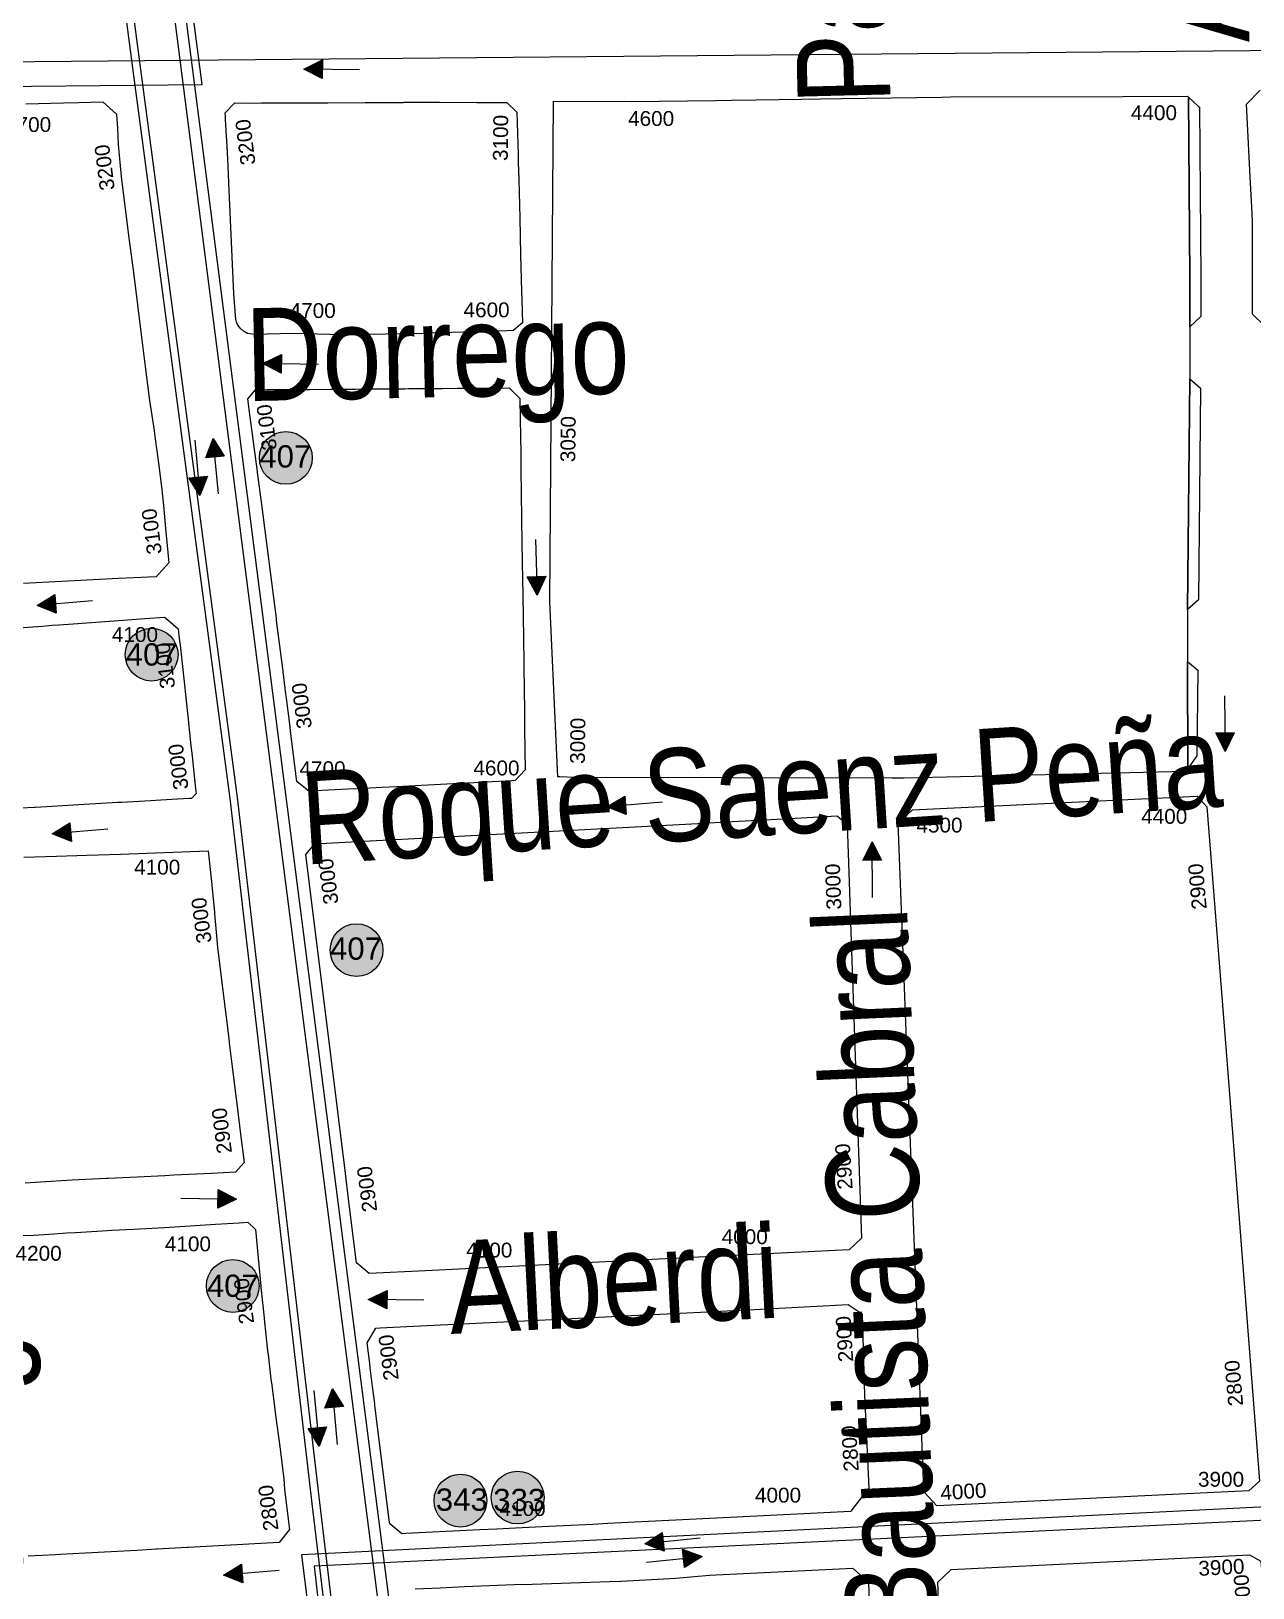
# Model space of a CAD drawing. Header units: millimetres. Extents: x 11558 to 23675, y 49449 to 61482.
# Drawn here: x 16625.3 to 16954.5, y 56577.4 to 56996.8 of the extents above; entities that cross this region are included whole.
import ezdxf

# ---------------------------------------------------------------- set-up
doc = ezdxf.new("R2010")
doc.units = ezdxf.units.MM
for name, color, linetype in [('0. plano base - nombres calles', 22, 'Continuous'), ('0. Plano Base - PLANO', 254, 'Continuous'), ('0. Plano base - sentido calles', 253, 'Continuous'), ('7. puesta en valor CC la lucila', 212, 'Continuous'), ('Linea 343 IDA', 55, 'Continuous'), ('numeración', 7, 'Continuous')]:
    doc.layers.add(name, color=color, linetype=linetype)
for name, color, linetype, true_color in [('Linea 314 IDA', 7, 'Continuous', 0x141414), ('Linea 314 REGRESO', 7, 'Continuous', 0xe00000), ('Linea 407 IDA', 7, 'Continuous', 0xd10000), ('Linea 407 REGRESO', 7, 'Continuous', 0x0034d1), ('Linea 707 - ex333', 7, 'Continuous', 0xad002b)]:
    doc.layers.add(name, color=color, linetype=linetype, true_color=true_color)
doc.layers.add('Linea Bicentenario Nueva', color=7, linetype='Continuous', true_color=0x0000cc, transparency=0.05)
doc.layers.get('7. puesta en valor CC la lucila').off()
doc.styles.get("Standard").update_dxf_attribs({"font": 'arial.ttf'})

# ---------------------------------------------------------------- blocks, each defined once
blk = doc.blocks.new('MANZANAS')
at = {"layer": '0. Plano Base - PLANO', "color": 0, "linetype": 'Continuous', "lineweight": 5}
for points in [[(5635965.05, 6179475.42), (5635960.99, 6179476.7), (5635960.76, 6179477.16), (5635959.98, 6179478.64), (5635957.92, 6179482.6), (5635956.49, 6179485.34), (5635954.87, 6179488.45), (5635953.24, 6179491.56), (5635949.55, 6179498.64), (5635948.36, 6179500.67), (5635943.38, 6179509.21), (5635937.07, 6179520), (5635933.48, 6179526.14), (5635934.95, 6179531.17)], [(5635641.6, 6179374.6), (5635650.49, 6179379.49), (5635654.12, 6179381.49), (5635659.74, 6179384.58), (5635664.55, 6179383.35), (5635666.53, 6179380.02), (5635668.7, 6179376.37), (5635673.4, 6179369.07), (5635678.4, 6179361.81), (5635683.28, 6179354.77), (5635688.24, 6179347.59), (5635693.24, 6179340.35), (5635698.18, 6179333.16), (5635703.17, 6179325.98), (5635707.96, 6179318.99), (5635712.8, 6179312.39), (5635713.34, 6179311.64), (5635717.96, 6179305.16), (5635721.57, 6179299.83), (5635724.32, 6179295.66), (5635727.71, 6179290.42), (5635732.81, 6179282.59), (5635731.47, 6179277.71), (5635722.69, 6179272.58), (5635700.54, 6179259.62)], [(5635690.58, 6179239.62), (5635710.43, 6179251.82), (5635712.66, 6179253.19), (5635714.15, 6179254.12), (5635717.5, 6179256.18), (5635728.94, 6179263.21), (5635732.94, 6179265.67), (5635733.95, 6179266.29), (5635738.48, 6179269.07), (5635738.79, 6179269), (5635743.21, 6179268.01), (5635744.21, 6179266.5), (5635746.09, 6179263.69), (5635746.12, 6179263.64), (5635751.18, 6179256.04), (5635753.58, 6179252.44), (5635756.36, 6179248.27), (5635760.79, 6179241.62), (5635762.29, 6179239.36), (5635764.87, 6179235.49), (5635767.64, 6179231.33), (5635767.95, 6179230.88), (5635767.45, 6179229.1), (5635766.93, 6179228.79), (5635760.33, 6179224.86), (5635757.92, 6179223.43), (5635751.33, 6179219.51), (5635750.38, 6179218.95), (5635742.59, 6179214.31), (5635735.08, 6179209.86), (5635731.3, 6179207.6), (5635731.02, 6179207.44), (5635727.85, 6179205.53)], [(5635734.64, 6179194.2), (5635742.32, 6179198.52), (5635749.5, 6179202.56), (5635757.35, 6179206.97), (5635777.96, 6179218.69), (5635782.6, 6179211.65), (5635782.97, 6179211.09), (5635783.11, 6179210.88), (5635787.04, 6179204.77), (5635787.15, 6179204.61), (5635787.29, 6179204.39), (5635789.96, 6179200.24), (5635792.15, 6179196.83), (5635797.15, 6179189.5), (5635802.09, 6179182.24), (5635803.65, 6179179.98), (5635806.7, 6179175.56), (5635806.84, 6179175.35), (5635810.13, 6179170.58), (5635810.49, 6179170.05), (5635811.74, 6179168.25), (5635814.18, 6179164.69), (5635814.28, 6179164.54), (5635816.64, 6179161.11), (5635820.87, 6179154.96), (5635825.25, 6179148.6), (5635824.44, 6179145.21), (5635818.83, 6179141.94), (5635810.03, 6179136.81), (5635807.9, 6179135.57), (5635801.48, 6179131.83), (5635794.7, 6179127.88), (5635794.25, 6179127.62), (5635786.36, 6179123.02), (5635779.03, 6179118.61), (5635775.48, 6179116.47)], [(5635778.75, 6179102.29), (5635783.89, 6179105.1), (5635786.35, 6179106.58), (5635789.61, 6179108.53), (5635791.62, 6179109.74), (5635793.58, 6179110.92), (5635801.06, 6179115.41), (5635801.97, 6179115.94), (5635807.26, 6179119.01), (5635808.45, 6179119.7), (5635814.25, 6179123.17), (5635826.07, 6179130.27), (5635831.54, 6179133.6), (5635833.51, 6179134.81), (5635836.29, 6179133.98), (5635844.62, 6179121.12), (5635844.76, 6179120.9), (5635849.37, 6179113.93), (5635849.47, 6179113.77), (5635854.25, 6179106.51), (5635854.82, 6179105.67), (5635858.5, 6179100.15), (5635858.88, 6179099.58), (5635859.14, 6179099.31), (5635861.54, 6179095.85), (5635864.14, 6179092.1), (5635869.05, 6179085.11), (5635874.04, 6179077.81), (5635875.48, 6179075.57), (5635878.82, 6179070.62), (5635881.69, 6179066.56), (5635880.8, 6179062.07), (5635859.66, 6179049.58), (5635859.43, 6179049.44), (5635852.5, 6179045.35), (5635852.23, 6179045.19), (5635847.83, 6179042.59), (5635844.73, 6179040.76), (5635837.33, 6179036.39), (5635835.79, 6179035.48), (5635830.01, 6179032.07), (5635828.85, 6179031.38), (5635822.54, 6179027.65)], [(5635919.07, 6179067.93), (5635924.9, 6179071.29), (5635930.65, 6179074.6), (5635944.19, 6179082.34), (5635944.22, 6179082.33), (5635964.66, 6179093.85), (5635967.26, 6179095.32), (5635967.36, 6179095.38), (5635980.06, 6179102.85), (5635987.79, 6179107.74), (5636021.15, 6179127.23), (5636026.66, 6179125.74), (5636031.9, 6179116.49)]]:
    blk.add_lwpolyline(points, dxfattribs=at)
for points in [[(5635852.81, 6179280), (5635852.36, 6179279.8), (5635847.48, 6179288.22), (5635828.67, 6179320.64), (5635767.39, 6179440.8), (5635785.99, 6179450.28), (5635806.14, 6179461.13), (5635809.83, 6179463.12), (5635815.64, 6179466.25), (5635826.45, 6179472.06), (5635830.95, 6179474.49), (5635835.83, 6179477.11), (5635859.68, 6179489.95), (5635861.82, 6179491.09), (5635902.99, 6179512.63), (5635918.33, 6179520.65), (5635918.7, 6179520.56), (5635941.47, 6179477.55), (5635947.51, 6179465.96), (5635947.55, 6179465.88), (5635953.98, 6179453.43), (5635982.1, 6179398), (5635988.59, 6179385.59), (5636001.97, 6179360.05), (5636001.83, 6179359.02), (5635935.35, 6179322.47), (5635932.4, 6179320.94), (5635856.41, 6179281.67), (5635854.63, 6179280.84)], [(5635947.55, 6179465.88), (5635947.51, 6179465.96), (5635941.47, 6179477.55), (5635918.7, 6179520.56), (5635922.28, 6179519.65), (5635922.56, 6179519.58), (5635944.08, 6179478.92), (5635948.89, 6179469.7)], [(5635957.75, 6179452.52), (5635983.52, 6179401.7), (5635982.1, 6179398), (5635953.98, 6179453.43)], [(5635723.1, 6179347.26), (5635721.86, 6179347.26), (5635720.66, 6179347.56), (5635719.58, 6179348.16), (5635719.1, 6179348.55), (5635718.62, 6179349.09), (5635714.9, 6179354.97), (5635709.89, 6179363.67), (5635699.92, 6179380.95), (5635699.87, 6179381.04), (5635696.66, 6179386.51), (5635694.15, 6179390.79), (5635692.95, 6179392.82), (5635692.74, 6179393.18), (5635691.27, 6179395.68), (5635691.1, 6179395.98), (5635690.93, 6179396.27), (5635690.37, 6179397.21), (5635691.44, 6179400.77), (5635695.95, 6179403.08), (5635697.8, 6179404.05), (5635705.17, 6179407.92), (5635713.64, 6179412.37), (5635722.51, 6179417.03), (5635731.62, 6179421.81), (5635731.87, 6179421.95), (5635739.9, 6179426.16), (5635740.29, 6179426.36), (5635749.19, 6179430.92), (5635756.4, 6179434.62), (5635760.03, 6179433.59), (5635765.57, 6179423.56), (5635765.64, 6179423.44), (5635766.54, 6179421.81), (5635768.85, 6179417.63), (5635773.8, 6179408.69), (5635778.64, 6179399.92), (5635783.43, 6179391.27), (5635784.4, 6179389.51), (5635786.12, 6179386.39), (5635787.52, 6179383.87), (5635786.27, 6179380.92), (5635784.77, 6179380.08), (5635777.11, 6179375.79), (5635769.17, 6179371.35), (5635765.2, 6179369.13), (5635760.68, 6179366.61), (5635751.73, 6179361.73), (5635749.1, 6179360.3), (5635748.37, 6179359.9), (5635742.89, 6179357.18), (5635733.94, 6179352.8), (5635724.85, 6179347.84), (5635724.41, 6179347.66), (5635723.71, 6179347.38)], [(5635992.12, 6179384.74), (5636002.53, 6179364.22), (5636002.53, 6179364.17), (5636001.97, 6179360.05), (5635988.59, 6179385.59)], [(5635803.7, 6179250.73), (5635794.63, 6179245.41), (5635790.57, 6179246.22), (5635782.77, 6179257.5), (5635782.09, 6179258.49), (5635777.68, 6179264.88), (5635777.06, 6179265.77), (5635772.72, 6179272.06), (5635768.82, 6179277.7), (5635765.69, 6179282.23), (5635765.37, 6179282.7), (5635759.81, 6179290.74), (5635752.98, 6179300.62), (5635747.74, 6179308.11), (5635742.74, 6179315.25), (5635742.58, 6179315.48), (5635736.82, 6179323.71), (5635736.74, 6179323.82), (5635734.15, 6179327.52), (5635731.27, 6179331.64), (5635731.98, 6179334.76), (5635734.73, 6179336.21), (5635739.11, 6179338.52), (5635744.88, 6179341.57), (5635749.93, 6179344.25), (5635752.48, 6179345.59), (5635755.83, 6179347.36), (5635758.79, 6179348.93), (5635767.53, 6179353.54), (5635768.41, 6179354.01), (5635775.52, 6179357.76), (5635776.42, 6179358.24), (5635780.14, 6179360.2), (5635785.31, 6179362.94), (5635792.38, 6179366.67), (5635796.3, 6179365.53), (5635798.91, 6179360.67), (5635803.34, 6179352.44), (5635805.33, 6179348.74), (5635814.75, 6179331.2), (5635819.46, 6179322.45), (5635821.35, 6179318.94), (5635824.3, 6179313.44), (5635826.71, 6179308.97), (5635833.71, 6179295.93), (5635835.92, 6179291.83), (5635838.48, 6179287.08), (5635843.68, 6179277.4), (5635842.6, 6179273.54), (5635841.85, 6179273.11), (5635837.27, 6179270.42), (5635830.11, 6179266.22), (5635828.22, 6179265.11), (5635817.9, 6179259.06), (5635815.01, 6179257.36), (5635811.7, 6179255.42), (5635808.79, 6179253.72), (5635805.89, 6179252.01)], [(5636106.24, 6179194.91), (5636033.51, 6179152.62), (5636029.05, 6179154.23), (5636028.37, 6179154.88), (5635939.5, 6179310.99), (5635941.24, 6179315.9), (5636007.58, 6179354.52), (5636011.27, 6179353.24), (5636048.02, 6179294.23), (5636107.61, 6179198.54)], [(5635882.03, 6179145.23), (5635868.98, 6179137.59), (5635864.56, 6179138.61), (5635855.58, 6179151.65), (5635849.98, 6179159.8), (5635824.77, 6179196.44), (5635810.48, 6179217.21), (5635801.75, 6179229.9), (5635802.61, 6179233.59), (5635806.65, 6179235.97), (5635887.25, 6179283.46), (5635891.61, 6179286.02), (5635899.57, 6179290.71), (5635910.04, 6179296.88), (5635923.98, 6179305.1), (5635927.45, 6179304.28), (5635935.07, 6179290.78), (5635941.66, 6179279.1), (5635973.38, 6179222.93), (5635982.24, 6179207.23), (5635980.73, 6179202.91), (5635948.85, 6179184.28)], [(5635910, 6179079.97), (5635909.05, 6179079.42), (5635904.91, 6179080.33), (5635904.38, 6179081.1), (5635886.66, 6179106.84), (5635886.52, 6179107.03), (5635885.98, 6179107.81), (5635884.55, 6179109.89), (5635883.77, 6179111.03), (5635880.91, 6179115.17), (5635880.25, 6179116.13), (5635877.05, 6179120.78), (5635877.29, 6179125.34), (5635878.3, 6179125.93), (5635892.39, 6179134.16), (5635895.83, 6179136.17), (5635915.23, 6179147.48), (5635929.08, 6179155.57), (5635933.96, 6179158.42), (5635936.81, 6179160.08), (5635945.12, 6179164.93), (5635965.46, 6179176.8), (5635987.29, 6179189.72), (5635991.8, 6179189.16), (5636002.46, 6179170.08), (5636015.04, 6179148.32), (5636014.98, 6179147.96), (5636013.61, 6179140.63), (5636013.58, 6179140.47), (5635987.1, 6179125.01), (5635957.05, 6179107.45), (5635953.57, 6179105.42), (5635943.28, 6179099.41), (5635935.51, 6179094.87), (5635931.22, 6179092.37), (5635927.21, 6179090.02), (5635921, 6179086.39), (5635914.55, 6179082.63)], [(5636114.33, 6179179.64), (5636117.85, 6179179.56), (5636159.6, 6179112.77), (5636157.83, 6179109.64), (5636085.46, 6179066.57), (5636081.39, 6179066.99), (5636043.21, 6179134.46), (5636044.82, 6179139.15)]]:
    blk.add_lwpolyline(points, close=True, dxfattribs=at)
blk = doc.blocks.new('407 ida')
at = {"layer": 'Linea 407 IDA', "lineweight": 211, "true_color": 0xededed}
h = blk.add_hatch(color=7, dxfattribs=at)
h.dxf.hatch_style = 1
edge = h.paths.add_edge_path()
edge.add_arc((0, 0), 7.11, 0, 360)
at = {"layer": 'Linea 407 IDA', "lineweight": 9}
blk.add_circle((0, 0), 7.11, dxfattribs=at)
at = {"layer": 'Linea 407 IDA', "lineweight": 15, "insert": (-7.14, 3.41), "char_height": 6, "attachment_point": 1}
blk.add_mtext_dynamic_manual_height_columns('407', width=16.4579, gutter_width=12.5, heights=[0], dxfattribs=at)
blk = doc.blocks.new('407 vuelta')
at = {"layer": 'Linea 407 REGRESO', "lineweight": 211, "true_color": 0xededed}
h = blk.add_hatch(color=7, dxfattribs=at)
h.dxf.hatch_style = 1
edge = h.paths.add_edge_path()
edge.add_arc((0, 0), 7.11, 0, 360)
at = {"layer": 'Linea 407 REGRESO', "lineweight": 15}
blk.add_circle((0, 0), 7.11, dxfattribs=at)
at = {"layer": 'Linea 407 REGRESO', "lineweight": 15, "insert": (-6.97, 3.06), "char_height": 6, "attachment_point": 1}
blk.add_mtext_dynamic_manual_height_columns('407', width=16.4579, gutter_width=12.5, heights=[0], dxfattribs=at)
blk = doc.blocks.new('343 ida')
at = {"layer": 'Linea 343 IDA', "lineweight": 211, "true_color": 0xededed}
h = blk.add_hatch(color=7, dxfattribs=at)
h.dxf.hatch_style = 1
edge = h.paths.add_edge_path()
edge.add_arc((0, 0), 7.11, 0, 360)
at = {"layer": 'Linea 343 IDA', "lineweight": 15}
blk.add_circle((0, 0), 7.11, dxfattribs=at)
at = {"layer": 'Linea 343 IDA', "lineweight": 211, "insert": (-6.63, 3.28), "char_height": 6, "attachment_point": 1}
blk.add_mtext_dynamic_manual_height_columns('343', width=12.2859, gutter_width=12.5, heights=[0], dxfattribs=at)
blk = doc.blocks.new('707 ida')
at = {"layer": 'Linea 707 - ex333', "lineweight": 211, "true_color": 0xededed}
h = blk.add_hatch(color=7, dxfattribs=at)
h.dxf.hatch_style = 1
edge = h.paths.add_edge_path()
edge.add_arc((-10.26, 6.45), 7.11, 0, 360)
at = {"layer": 'Linea 707 - ex333', "lineweight": 9}
blk.add_circle((-10.26, 6.45), 7.11, dxfattribs=at)
at = {"layer": 'Linea 707 - ex333', "lineweight": 211, "insert": (-16.82, 8.81), "char_height": 6, "attachment_point": 1}
blk.add_mtext_dynamic_manual_height_columns('333', width=27.2677, gutter_width=12.5, heights=[0], dxfattribs=at)

msp = doc.modelspace()

# ---------------------------------------------------------------- hatches: boundary and pattern name
at = {"layer": '0. Plano base - sentido calles', "linetype": 'Continuous', "lineweight": 25, "ltscale": 2, "true_color": 0x1a1a1a}
h = msp.add_hatch(color=250, dxfattribs=at)
h.dxf.hatch_style = 1
h.paths.add_polyline_path([(16698.78, 56986.62), (16703.74, 56984.06), (16703.78, 56986.56)])
h.paths.add_polyline_path([(16698.78, 56986.62), (16703.78, 56986.56), (16703.81, 56989.06)])
h = msp.add_hatch(color=250, dxfattribs=at)
h.dxf.hatch_style = 1
h.paths.add_polyline_path([(16687.75, 56907.25), (16692.71, 56904.69), (16692.75, 56907.19)])
h.paths.add_polyline_path([(16687.75, 56907.25), (16692.75, 56907.19), (16692.78, 56909.69)])
h = msp.add_hatch(color=250, dxfattribs=at)
h.dxf.hatch_style = 1
h.paths.add_polyline_path([(16674.4, 56887.1), (16672.36, 56881.9), (16674.85, 56882.13)])
h.paths.add_polyline_path([(16674.4, 56887.1), (16674.85, 56882.13), (16677.34, 56882.35)])
h = msp.add_hatch(color=250, dxfattribs=at)
h.dxf.hatch_style = 1
h.paths.add_polyline_path([(16670.79, 56871.71), (16672.82, 56876.92), (16670.33, 56876.69)])
h.paths.add_polyline_path([(16670.79, 56871.71), (16670.33, 56876.69), (16667.84, 56876.46)])
h = msp.add_hatch(color=250, dxfattribs=at)
h.dxf.hatch_style = 1
h.paths.add_polyline_path([(16761.65, 56844.89), (16764, 56849.96), (16761.5, 56849.88)])
h.paths.add_polyline_path([(16761.65, 56844.89), (16761.5, 56849.88), (16759, 56849.81)])
h = msp.add_hatch(color=250, dxfattribs=at)
h.dxf.hatch_style = 1
h.paths.add_polyline_path([(16626.92, 56842.13), (16632.11, 56840.06), (16631.9, 56842.55)])
h.paths.add_polyline_path([(16626.92, 56842.13), (16631.9, 56842.55), (16631.69, 56845.05)])
h = msp.add_hatch(color=250, dxfattribs=at)
h.dxf.hatch_style = 1
h.paths.add_polyline_path([(16947.03, 56802.78), (16949.48, 56807.8), (16946.98, 56807.78)])
h.paths.add_polyline_path([(16947.03, 56802.78), (16946.98, 56807.78), (16944.48, 56807.75)])
h = msp.add_hatch(color=250, dxfattribs=at)
h.dxf.hatch_style = 1
h.paths.add_polyline_path([(16780.47, 56787.84), (16785.66, 56785.77), (16785.45, 56788.26)])
h.paths.add_polyline_path([(16780.47, 56787.84), (16785.45, 56788.26), (16785.24, 56790.75)])
h = msp.add_hatch(color=250, dxfattribs=at)
h.dxf.hatch_style = 1
h.paths.add_polyline_path([(16631.01, 56780.62), (16636.2, 56778.55), (16635.99, 56781.04)])
h.paths.add_polyline_path([(16631.01, 56780.62), (16635.99, 56781.04), (16635.78, 56783.53)])
h = msp.add_hatch(color=250, dxfattribs=at)
h.dxf.hatch_style = 1
h.paths.add_polyline_path([(16851.89, 56778.44), (16849.44, 56773.42), (16851.94, 56773.44)])
h.paths.add_polyline_path([(16851.89, 56778.44), (16851.94, 56773.44), (16854.44, 56773.47)])
h = msp.add_hatch(color=250, dxfattribs=at)
h.dxf.hatch_style = 1
h.paths.add_polyline_path([(16680.67, 56682.15), (16675.72, 56684.74), (16675.68, 56682.24)])
h.paths.add_polyline_path([(16680.67, 56682.15), (16675.68, 56682.24), (16675.63, 56679.74)])
h = msp.add_hatch(color=250, dxfattribs=at)
h.dxf.hatch_style = 1
h.paths.add_polyline_path([(16716.17, 56655.15), (16721.14, 56652.58), (16721.17, 56655.08)])
h.paths.add_polyline_path([(16716.17, 56655.15), (16721.17, 56655.08), (16721.21, 56657.58)])
h = msp.add_hatch(color=250, dxfattribs=at)
h.dxf.hatch_style = 1
h.paths.add_polyline_path([(16706.5, 56631.03), (16704.47, 56625.83), (16706.96, 56626.05)])
h.paths.add_polyline_path([(16706.5, 56631.03), (16706.96, 56626.05), (16709.45, 56626.28)])
h = msp.add_hatch(color=250, dxfattribs=at)
h.dxf.hatch_style = 1
h.paths.add_polyline_path([(16702.89, 56615.64), (16704.93, 56620.85), (16702.44, 56620.62)])
h.paths.add_polyline_path([(16702.89, 56615.64), (16702.44, 56620.62), (16699.95, 56620.39)])
h = msp.add_hatch(color=250, dxfattribs=at)
h.dxf.hatch_style = 1
h.paths.add_polyline_path([(16790.64, 56589.32), (16795.87, 56587.35), (16795.62, 56589.83)])
h.paths.add_polyline_path([(16790.64, 56589.32), (16795.62, 56589.83), (16795.36, 56592.32)])
h = msp.add_hatch(color=250, dxfattribs=at)
h.dxf.hatch_style = 1
h.paths.add_polyline_path([(16806.08, 56585.89), (16800.85, 56587.86), (16801.11, 56585.37)])
h.paths.add_polyline_path([(16806.08, 56585.89), (16801.11, 56585.37), (16801.36, 56582.89)])
h = msp.add_hatch(color=250, dxfattribs=at)
h.dxf.hatch_style = 1
h.paths.add_polyline_path([(16677.19, 56580.88), (16682.38, 56578.81), (16682.17, 56581.3)])
h.paths.add_polyline_path([(16677.19, 56580.88), (16682.17, 56581.3), (16681.96, 56583.8)])

# ---------------------------------------------------------------- linework, layer by layer
at = {"layer": '0. Plano base - sentido calles', "color": 250, "linetype": 'Continuous', "lineweight": 25, "ltscale": 2, "true_color": 0x1a1a1a}
for points in [[(16713.78, 56986.43), (16698.78, 56986.62), (16703.81, 56989.06), (16703.74, 56984.06), (16698.78, 56986.62)], [(16702.75, 56907.06), (16687.75, 56907.25), (16692.78, 56909.69), (16692.71, 56904.69), (16687.75, 56907.25)], [(16669.42, 56886.65), (16670.79, 56871.71), (16667.84, 56876.46), (16672.82, 56876.92), (16670.79, 56871.71)], [(16675.77, 56872.17), (16674.4, 56887.1), (16677.34, 56882.35), (16672.36, 56881.9), (16674.4, 56887.1)], [(16761.21, 56859.88), (16761.65, 56844.89), (16759, 56849.81), (16764, 56849.96), (16761.65, 56844.89)], [(16641.86, 56843.39), (16626.92, 56842.13), (16631.69, 56845.05), (16632.11, 56840.06), (16626.92, 56842.13)], [(16946.87, 56817.78), (16947.03, 56802.78), (16944.48, 56807.75), (16949.48, 56807.8), (16947.03, 56802.78)], [(16795.41, 56789.1), (16780.47, 56787.84), (16785.24, 56790.75), (16785.66, 56785.77), (16780.47, 56787.84)], [(16645.96, 56781.88), (16631.01, 56780.62), (16635.78, 56783.53), (16636.2, 56778.55), (16631.01, 56780.62)], [(16852.04, 56763.44), (16851.89, 56778.44), (16854.44, 56773.47), (16849.44, 56773.42), (16851.89, 56778.44)], [(16665.68, 56682.4), (16680.67, 56682.15), (16675.63, 56679.74), (16675.72, 56684.74), (16680.67, 56682.15)], [(16731.17, 56654.95), (16716.17, 56655.15), (16721.21, 56657.58), (16721.14, 56652.58), (16716.17, 56655.15)], [(16701.52, 56630.58), (16702.89, 56615.64), (16699.95, 56620.39), (16704.93, 56620.85), (16702.89, 56615.64)], [(16707.87, 56616.1), (16706.5, 56631.03), (16709.45, 56626.28), (16704.47, 56625.83), (16706.5, 56631.03)], [(16805.57, 56590.86), (16790.64, 56589.32), (16795.36, 56592.32), (16795.87, 56587.35), (16790.64, 56589.32)], [(16791.16, 56584.35), (16806.08, 56585.89), (16801.36, 56582.89), (16800.85, 56587.86), (16806.08, 56585.89)], [(16692.14, 56582.14), (16677.19, 56580.88), (16681.96, 56583.8), (16682.38, 56578.81), (16677.19, 56580.88)]]:
    msp.add_lwpolyline(points, dxfattribs=at)
at = {"layer": 'Linea 314 IDA', "lineweight": 15}
msp.add_lwpolyline([(19678.64, 54758.26), (17014.41, 54690.91), (17016.09, 54700.89), (17030.3, 54810.59), (17060.69, 55024), (17066.08, 55096.96), (17073.31, 55199.76), (17087.6, 55374.92), (16998.36, 55515.36), (16948.17, 55592.28), (16899.18, 55667.23), (16875.53, 55724.13), (16836.61, 55820.81), (16774.39, 55964.08), (16768.11, 56071.64), (16762.32, 56163.65), (16754.13, 56294.73), (16742.89, 56384.99), (16730.61, 56482.19), (16683.93, 56845.49), (16636.62, 57213.81), (16606.32, 57461.78)], dxfattribs=at)
at = {"layer": 'Linea 314 REGRESO', "lineweight": 15}
msp.add_lwpolyline([(16411.67, 58277.38), (16417.56, 58118.7), (16453.71, 57898.05), (16473.2, 57821.07), (16489.21, 57744.25), (16508.3, 57668.73), (16525.92, 57626.27), (16591.32, 57461.35), (16600.43, 57400.82), (16619.06, 57261.55), (16636.08, 57128.71), (16654.58, 56987.83), (16680.86, 56790.35), (16702.98, 56600.41), (16727.15, 56398.13), (16742.82, 56281.3)], dxfattribs=at)
at = {"layer": 'Linea 343 IDA', "lineweight": 15}
msp.add_lwpolyline([(17606.8, 56002.27), (17575.95, 56501.2), (17551.81, 56664.88), (17482.45, 57000.56), (17425.86, 57000.26), (17358.23, 57000.25), (17436.47, 56618.78), (16701.55, 56583.31), (16715.97, 56456.52), (16737.86, 56281.33), (16170.58, 56253.04)], dxfattribs=at)
at = {"layer": 'Linea 407 IDA', "lineweight": 15}
msp.add_lwpolyline([(16168.16, 56253.78), (16174.64, 56101.4), (16767.8, 56124.41), (16765.32, 56163.84), (16757.12, 56295.01), (16745.87, 56385.37), (16733.59, 56482.56), (16686.91, 56845.88), (16639.59, 57214.19), (16609.25, 57462.54), (16517.75, 57689.14), (16456.66, 57959.88), (16435.84, 58123.07), (16435.84, 58279.2)], dxfattribs=at)
at = {"layer": 'Linea 407 REGRESO', "lineweight": 15}
msp.add_lwpolyline([(16409.67, 58277.31), (16415.57, 58118.5), (16451.75, 57897.64), (16471.25, 57820.62), (16487.26, 57743.8), (16506.4, 57668.1), (16524.07, 57625.51), (16589.38, 57460.82), (16598.45, 57400.54), (16617.07, 57261.29), (16634.1, 57128.45), (16652.59, 56987.57), (16678.88, 56790.1), (16700.99, 56600.18), (16725.16, 56397.88), (16740.55, 56283.19), (16709.65, 56281.68), (16669.44, 56279.56), (16368.38, 56264.82), (16168.15, 56253.79)], dxfattribs=at)
at = {"layer": 'Linea 707 - ex333', "lineweight": 15}
msp.add_lwpolyline([(20768.2, 56458.06), (20544.4, 56451.06), (20537.99, 56656.66), (20335.37, 56650.07), (20336.38, 56746.84), (19806.95, 56735.94), (19806.79, 56730.33), (19805.14, 56673.31), (19798.92, 56520.24), (19790.34, 56420.96), (19746.53, 56093.63), (19023.06, 56065.25), (17603.5, 56004.23), (17584.54, 56331.61), (17574.29, 56500.95), (17549.93, 56664.61), (17480.73, 56999.38), (17364.89, 56998.04), (17439.93, 56623.18), (16698.16, 56586.31), (16737.02, 56278.82), (15906.22, 56238.18)], dxfattribs=at)
at = {"layer": 'Linea Bicentenario Nueva', "color": 230, "lineweight": 15, "true_color": 0xea348c}
msp.add_lwpolyline([(15478.06, 55091.64), (15472.14, 55308.43), (15221.74, 55300.15), (15300.84, 56240.68), (15379.93, 56218.95), (15509.99, 56529.49), (15625.21, 56789.97), (15673.75, 56879.78), (16120.31, 56976.8), (16671.38, 56982.43), (16641.58, 57214.43), (16613.47, 57444.51), (17468.31, 57451.7), (17899.55, 57452.47), (18001.88, 57453.3), (18290.15, 57456.57), (19863.73, 57471.64), (19819.9, 57016.86)], dxfattribs=at)
at = {"layer": 'Linea Bicentenario Nueva', "color": 62, "lineweight": 15, "true_color": 0xa2c01b}
msp.add_lwpolyline([(19819.9, 57016.86), (16121.28, 56984.13), (15670.04, 56887.97), (15613.8, 56792.68), (15366.73, 56219), (15381.35, 56214.88), (15489.61, 56218.92), (15501.1, 55912.69), (15523.64, 55303.29), (15464.79, 55301.52), (15471.57, 55091.39)], dxfattribs=at)

# ---------------------------------------------------------------- block references
at = {"layer": '0. Plano Base - PLANO', "color": 28, "lineweight": 5, "true_color": 0x0d0d0d, "rotation": 332.5463477508169}
msp.add_blockref('MANZANAS', (-7833237.48, -2828296.13), dxfattribs=at)
at = {"layer": '7. puesta en valor CC la lucila', "color": 250, "lineweight": 30, "rotation": 332.5463477508169}
msp.add_blockref('MANZANAS', (-7833237.48, -2828296.13), dxfattribs=at)
at = {"layer": 'Linea 343 IDA', "lineweight": 15}
msp.add_blockref('343 ida', (16740.99, 56600.94), dxfattribs=at)
at = {"layer": 'Linea 407 IDA', "lineweight": 15}
for name, p in [('407 ida', (16693.95, 56881.85)), ('407 vuelta', (16657.79, 56828.85)), ('407 ida', (16713, 56749.25)), ('407 vuelta', (16679.66, 56658.78))]:
    msp.add_blockref(name, p, dxfattribs=at)
at = {"layer": 'Linea 707 - ex333', "lineweight": 15}
msp.add_blockref('707 ida', (16766.66, 56595.31), dxfattribs=at)

# ---------------------------------------------------------------- texts
at = {"layer": '0. plano base - nombres calles', "color": 250, "lineweight": 15, "true_color": 0x1a1a1a, "char_height": 25, "attachment_point": 1}
for s, width, insert, rotation in [('{\\fArial Narrow|b0|i0|c0|p34;Panama}', 329.255, (16831.89, 56976.82), 91.4248), ('{\\fArial Narrow|b0|i0|c0|p34;Ávalos}', 329.255, (16928.57, 56993.25), 91.4248), ('{\\fArial Narrow|b0|i0|c0|p34;Dorrego}', 329.255, (16682.81, 56922.14), 1.1615), ('{\\fArial Narrow|b0|i0|c0|p34;Roque Saenz Peña}', 329.255, (16697.29, 56797.2), 3.6188), ('{\\fArial Narrow|b0|i0|c0|p34;Sgto. Juan Bautista Cabral}', 384.1013, (16851.13, 56419.7), 92.4945), ('{\\fArial Narrow|b0|i0|c0|p34;Alberdi}', 329.255, (16737.15, 56670.8), 2.8553), ('{\\fArial Narrow|b0|i0|c0|p34;Maquinista Carregal}', 329.255, (16605.75, 56411.18), 92.6034)]:
    msp.add_mtext_dynamic_manual_height_columns(s, width=width, gutter_width=12.5, heights=[0], dxfattribs=dict(at, insert=insert, rotation=rotation))
at = {"layer": 'numeración', "color": 251, "true_color": 0x606162, "char_height": 4, "attachment_point": 1}
for s, insert in [('4700', (16618.3, 56973.67)), ('4600', (16786.15, 56975.29)), ('4400', (16921.62, 56976.85)), ('4700', (16694.96, 56923.55)), ('4600', (16741.82, 56923.74)), ('4100', (16647.08, 56836.27)), ('4700', (16697.62, 56800.12)), ('4600', (16744.48, 56800.32)), ('4500', (16863.84, 56784.93)), ('4400', (16924.39, 56787.29)), ('4100', (16653.07, 56773.6)), ('4100', (16661.35, 56672.12)), ('4000', (16811.37, 56674.05)), ('4200', (16621.13, 56669.57)), ('4100', (16742.55, 56670.44)), ('3900', (16939.7, 56608.69)), ('4000', (16820.34, 56604.42)), ('4100', (16751.52, 56600.81))]:
    msp.add_mtext_dynamic_manual_height_columns(s, width=16.0314, gutter_width=12.5, heights=[0], dxfattribs=dict(at, insert=insert))
for s, insert, rotation in [('3100', (16749.73, 56961.87), 89.338), ('3200', (16681.84, 56960.5), 97.2591), ('3200', (16643.91, 56953.67), 97.2591), ('3100', (16687.59, 56883.67), 97.2591), ('3050', (16767.91, 56880.73), 89.338), ('3100', (16656.6, 56855.61), 97.2591), ('3100', (16660.19, 56819.45), 97.2591), ('3000', (16697.03, 56808.64), 97.2591), ('3000', (16770.51, 56799.46), 89.338), ('3000', (16663.77, 56792.2), 97.2591), ('3000', (16704.19, 56761.33), 97.2591), ('3000', (16839.65, 56760.07), 92.0575), ('2900', (16938.1, 56760.02), 95.1809), ('3000', (16670, 56750.84), 97.2591), ('2900', (16675.49, 56694.17), 97.2591), ('2900', (16842.68, 56684.62), 93.634), ('2900', (16714.63, 56678.44), 97.2591), ('2900', (16681.46, 56648.28), 97.2591), ('2900', (16842.85, 56638.15), 93.634), ('2900', (16720.42, 56633.07), 97.2591), ('2800', (16947.91, 56626.22), 95.1605), ('2800', (16844.33, 56608.65), 93.634), ('2800', (16688.02, 56592.57), 97.2591), ('4000', (16870.18, 56605.04), 3.4314), ('3900', (16939.7, 56584.65), 3.1111), ('2800', (16950.38, 56568.5), 95.1605)]:
    msp.add_mtext_dynamic_manual_height_columns(s, width=16.0314, gutter_width=12.5, heights=[0], dxfattribs=dict(at, insert=insert, rotation=rotation))

doc.saveas('drawing.dxf')
